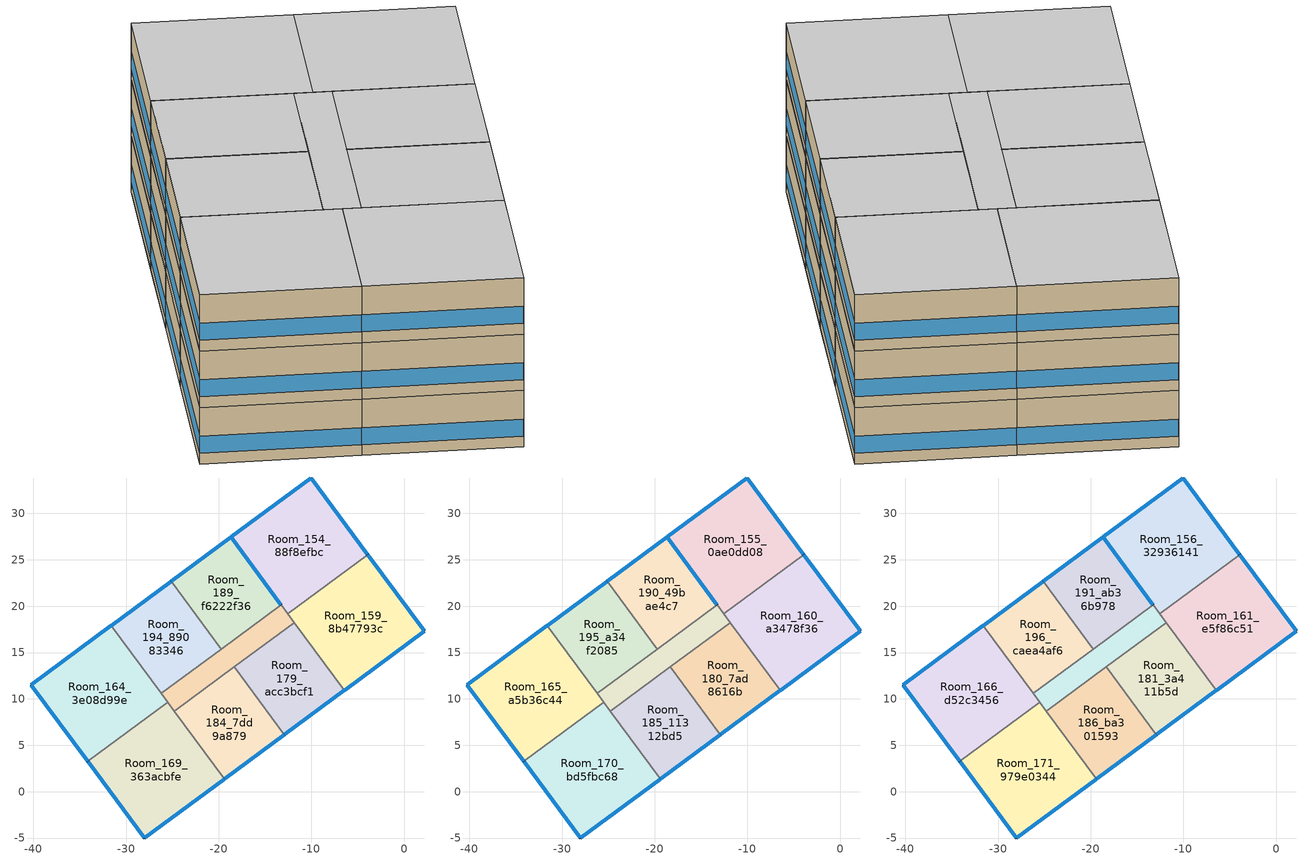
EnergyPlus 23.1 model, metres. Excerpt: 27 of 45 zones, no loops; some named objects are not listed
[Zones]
Room_154_88f8efbc
 floor ground (Generic Ground Slab 6A 19802010): -10.06,33.82 -3.95,25.56 -12.57,19.19 -18.67,27.45 z0
 wall outside (Typical Insulated Exterior Mass Wall-R7 GBC): -3.95,25.56 -10.06,33.82 -18.67,27.45 -13.28,20.15 z0:4
 wall to Room_174_8eef18f5 (Typical Interior Wall): -13.28,20.15 -12.57,19.19 z0:4
 wall to Room_159_8b47793c (Typical Interior Wall): -12.57,19.19 -3.95,25.56 z0:4
 window (Customized Fenestration: u=3.08): -3.97,25.58 -10.04,33.8 / -10.08,33.8 -18.65,27.46 / -18.66,27.43 -13.3,20.17 z0.76:1.97
Room_159_8b47793c
 floor ground (Generic Ground Slab 6A 19802010): -3.95,25.56 2.16,17.31 -6.46,10.93 -12.57,19.19 z0
 wall outside (Typical Insulated Exterior Mass Wall-R7 GBC): -6.46,10.93 2.16,17.31 -3.95,25.56 z0:4
 wall to Room_179_acc3bcf1 (Typical Interior Wall): -11.85,18.22 -6.46,10.93 z0:4
 wall to Room_174_8eef18f5 (Typical Interior Wall): -12.57,19.19 -11.85,18.22 z0:4
 window (Customized Fenestration: u=3.08): 2.14,17.33 -3.94,25.54 / -6.44,10.95 2.14,17.29 z0.76:1.97
Room_164_3e08d99e
 floor ground (Generic Ground Slab 6A 19802010): -31.6,17.89 -25.49,9.63 -34.11,3.26 -40.21,11.51 z0
 wall outside (Typical Insulated Exterior Mass Wall-R7 GBC): -31.6,17.89 -40.21,11.51 -34.11,3.26 z0:4
 wall to Room_174_8eef18f5 (Typical Interior Wall): -25.49,9.63 -26.2,10.59 z0:4
 wall to Room_169_363acbfe (Typical Interior Wall): -34.11,3.26 -25.49,9.63 z0:4
 wall to Room_194_89083346 (Typical Interior Wall): -26.2,10.59 -31.6,17.89 z0:4
 window (Customized Fenestration: u=3.08): -40.2,11.49 -34.12,3.28 / -31.62,17.87 -40.19,11.53 z0.76:1.97
Room_169_363acbfe
 floor ground (Generic Ground Slab 6A 19802010): -25.49,9.63 -19.38,1.37 -28,-5 -34.11,3.26 z0
 wall outside (Typical Insulated Exterior Mass Wall-R7 GBC): -34.11,3.26 -28,-5 -19.38,1.37 z0:4
 wall to Room_184_7dd9a879 (Typical Interior Wall): -19.38,1.37 -24.78,8.66 z0:4
 wall to Room_174_8eef18f5 (Typical Interior Wall): -24.78,8.66 -25.49,9.63 z0:4
 window (Customized Fenestration: u=3.08): -34.09,3.24 -28.02,-4.98 / -27.98,-4.98 -19.4,1.36 z0.76:1.97
Room_174_8eef18f5
 floor ground (Generic Ground Slab 6A 19802010): -13.28,20.15 -11.85,18.22 -24.78,8.66 -26.2,10.59 z0
 wall to Room_194_89083346 (Typical Interior Wall): -19.74,15.37 -26.2,10.59 z0:4
 wall to Room_189_f6222f36 (Typical Interior Wall): -13.28,20.15 -19.74,15.37 z0:4
 wall to Room_184_7dd9a879 (Typical Interior Wall): -24.78,8.66 -18.32,13.44 z0:4
 wall to Room_179_acc3bcf1 (Typical Interior Wall): -18.32,13.44 -11.85,18.22 z0:4
Room_179_acc3bcf1
 floor ground (Generic Ground Slab 6A 19802010): -11.85,18.22 -6.46,10.93 -12.92,6.15 -18.32,13.44 z0
 wall outside (Typical Insulated Exterior Mass Wall-R7 GBC): -12.92,6.15 -6.46,10.93 z0:4
 wall to Room_184_7dd9a879 (Typical Interior Wall): -18.32,13.44 -12.92,6.15 z0:4
 window (Customized Fenestration: u=3.08): -12.9,6.17 -6.48,10.92 z0.76:1.97
Room_184_7dd9a879
 floor ground (Generic Ground Slab 6A 19802010): -18.32,13.44 -12.92,6.15 -19.38,1.37 -24.78,8.66 z0
 wall outside (Typical Insulated Exterior Mass Wall-R7 GBC): -19.38,1.37 -12.92,6.15 z0:4
 window (Customized Fenestration: u=3.08): -19.36,1.39 -12.94,6.14 z0.76:1.97
Room_189_f6222f36
 floor ground (Generic Ground Slab 6A 19802010): -18.67,27.45 -13.28,20.15 -19.74,15.37 -25.14,22.67 z0
 wall outside (Typical Insulated Exterior Mass Wall-R7 GBC): -13.28,20.15 -18.67,27.45 -25.14,22.67 z0:4
 wall to Room_194_89083346 (Typical Interior Wall): -25.14,22.67 -19.74,15.37 z0:4
 window (Customized Fenestration: u=3.08): -18.69,27.43 -25.12,22.68 / -13.3,20.17 -18.66,27.43 z0.76:1.97
Room_194_89083346
 floor ground (Generic Ground Slab 6A 19802010): -25.14,22.67 -19.74,15.37 -26.2,10.59 -31.6,17.89 z0
 wall outside (Typical Insulated Exterior Mass Wall-R7 GBC): -25.14,22.67 -31.6,17.89 z0:4
 window (Customized Fenestration: u=3.08): -25.16,22.65 -31.58,17.9 z0.76:1.97
Room_155_0ae0dd08
 floor to Room_154_88f8efbc (Typical Interior Floor): -10.06,33.82 -3.95,25.56 -12.57,19.19 -18.67,27.45 z4
 wall outside (Typical Insulated Exterior Mass Wall-R7 GBC): -3.95,25.56 -10.06,33.82 -18.67,27.45 -13.28,20.15 z4:8
 wall to Room_175_80535c83 (Typical Interior Wall): -13.28,20.15 -12.57,19.19 z4:8
 wall to Room_160_a3478f36 (Typical Interior Wall): -12.57,19.19 -3.95,25.56 z4:8
 window (Customized Fenestration: u=3.08): -3.97,25.58 -10.04,33.8 / -10.08,33.8 -18.65,27.46 / -18.66,27.43 -13.3,20.17 z4.76:5.97
Room_160_a3478f36
 floor to Room_159_8b47793c (Typical Interior Floor): -3.95,25.56 2.16,17.31 -6.46,10.93 -12.57,19.19 z4
 wall outside (Typical Insulated Exterior Mass Wall-R7 GBC): -6.46,10.93 2.16,17.31 -3.95,25.56 z4:8
 wall to Room_180_7ad8616b (Typical Interior Wall): -11.85,18.22 -6.46,10.93 z4:8
 wall to Room_175_80535c83 (Typical Interior Wall): -12.57,19.19 -11.85,18.22 z4:8
 window (Customized Fenestration: u=3.08): 2.14,17.33 -3.94,25.54 / -6.44,10.95 2.14,17.29 z4.76:5.97
Room_165_a5b36c44
 floor to Room_164_3e08d99e (Typical Interior Floor): -31.6,17.89 -25.49,9.63 -34.11,3.26 -40.21,11.51 z4
 wall outside (Typical Insulated Exterior Mass Wall-R7 GBC): -31.6,17.89 -40.21,11.51 -34.11,3.26 z4:8
 wall to Room_175_80535c83 (Typical Interior Wall): -25.49,9.63 -26.2,10.59 z4:8
 wall to Room_170_bd5fbc68 (Typical Interior Wall): -34.11,3.26 -25.49,9.63 z4:8
 wall to Room_195_a34f2085 (Typical Interior Wall): -26.2,10.59 -31.6,17.89 z4:8
 window (Customized Fenestration: u=3.08): -40.2,11.49 -34.12,3.28 / -31.62,17.87 -40.19,11.53 z4.76:5.97
Room_170_bd5fbc68
 floor to Room_169_363acbfe (Typical Interior Floor): -25.49,9.63 -19.38,1.37 -28,-5 -34.11,3.26 z4
 wall outside (Typical Insulated Exterior Mass Wall-R7 GBC): -34.11,3.26 -28,-5 -19.38,1.37 z4:8
 wall to Room_185_11312bd5 (Typical Interior Wall): -19.38,1.37 -24.78,8.66 z4:8
 wall to Room_175_80535c83 (Typical Interior Wall): -24.78,8.66 -25.49,9.63 z4:8
 window (Customized Fenestration: u=3.08): -34.09,3.24 -28.02,-4.98 / -27.98,-4.98 -19.4,1.36 z4.76:5.97
Room_175_80535c83
 floor to Room_174_8eef18f5 (Typical Interior Floor): -13.28,20.15 -11.85,18.22 -24.78,8.66 -26.2,10.59 z4
 wall to Room_195_a34f2085 (Typical Interior Wall): -19.74,15.37 -26.2,10.59 z4:8
 wall to Room_190_49bae4c7 (Typical Interior Wall): -13.28,20.15 -19.74,15.37 z4:8
 wall to Room_185_11312bd5 (Typical Interior Wall): -24.78,8.66 -18.32,13.44 z4:8
 wall to Room_180_7ad8616b (Typical Interior Wall): -18.32,13.44 -11.85,18.22 z4:8
Room_180_7ad8616b
 floor to Room_179_acc3bcf1 (Typical Interior Floor): -11.85,18.22 -6.46,10.93 -12.92,6.15 -18.32,13.44 z4
 wall outside (Typical Insulated Exterior Mass Wall-R7 GBC): -12.92,6.15 -6.46,10.93 z4:8
 wall to Room_185_11312bd5 (Typical Interior Wall): -18.32,13.44 -12.92,6.15 z4:8
 window (Customized Fenestration: u=3.08): -12.9,6.17 -6.48,10.92 z4.76:5.97
Room_185_11312bd5
 floor to Room_184_7dd9a879 (Typical Interior Floor): -18.32,13.44 -12.92,6.15 -19.38,1.37 -24.78,8.66 z4
 wall outside (Typical Insulated Exterior Mass Wall-R7 GBC): -19.38,1.37 -12.92,6.15 z4:8
 window (Customized Fenestration: u=3.08): -19.36,1.39 -12.94,6.14 z4.76:5.97
Room_190_49bae4c7
 floor to Room_189_f6222f36 (Typical Interior Floor): -18.67,27.45 -13.28,20.15 -19.74,15.37 -25.14,22.67 z4
 wall outside (Typical Insulated Exterior Mass Wall-R7 GBC): -13.28,20.15 -18.67,27.45 -25.14,22.67 z4:8
 wall to Room_195_a34f2085 (Typical Interior Wall): -25.14,22.67 -19.74,15.37 z4:8
 window (Customized Fenestration: u=3.08): -13.3,20.17 -18.66,27.43 / -18.69,27.43 -25.12,22.68 z4.76:5.97
Room_195_a34f2085
 floor to Room_194_89083346 (Typical Interior Floor): -25.14,22.67 -19.74,15.37 -26.2,10.59 -31.6,17.89 z4
 wall outside (Typical Insulated Exterior Mass Wall-R7 GBC): -25.14,22.67 -31.6,17.89 z4:8
 window (Customized Fenestration: u=3.08): -25.16,22.65 -31.58,17.9 z4.76:5.97
Room_156_32936141
 floor to Room_155_0ae0dd08 (Typical Interior Floor): -10.06,33.82 -3.95,25.56 -12.57,19.19 -18.67,27.45 z8
 wall outside (Typical Insulated Exterior Mass Wall-R7 GBC): -3.95,25.56 -10.06,33.82 -18.67,27.45 -13.28,20.15 z8:12
 wall to Room_176_02cfd04b (Typical Interior Wall): -13.28,20.15 -12.57,19.19 z8:12
 wall to Room_161_e5f86c51 (Typical Interior Wall): -12.57,19.19 -3.95,25.56 z8:12
 window (Customized Fenestration: u=3.08): -3.97,25.58 -10.04,33.8 / -10.08,33.8 -18.65,27.46 / -18.66,27.43 -13.3,20.17 z8.76:9.97
 ceiling to Room_157_906e164b (Typical Interior Ceiling): -18.67,27.45 -12.57,19.19 -3.95,25.56 -10.06,33.82 z12
Room_161_e5f86c51
 floor to Room_160_a3478f36 (Typical Interior Floor): -3.95,25.56 2.16,17.31 -6.46,10.93 -12.57,19.19 z8
 wall outside (Typical Insulated Exterior Mass Wall-R7 GBC): -6.46,10.93 2.16,17.31 -3.95,25.56 z8:12
 wall to Room_181_3a411b5d (Typical Interior Wall): -11.85,18.22 -6.46,10.93 z8:12
 wall to Room_176_02cfd04b (Typical Interior Wall): -12.57,19.19 -11.85,18.22 z8:12
 window (Customized Fenestration: u=3.08): 2.14,17.33 -3.94,25.54 / -6.44,10.95 2.14,17.29 z8.76:9.97
 ceiling to Room_162_4eb5ef5d (Typical Interior Ceiling): -12.57,19.19 -6.46,10.93 2.16,17.31 -3.95,25.56 z12
Room_166_d52c3456
 floor to Room_165_a5b36c44 (Typical Interior Floor): -31.6,17.89 -25.49,9.63 -34.11,3.26 -40.21,11.51 z8
 wall outside (Typical Insulated Exterior Mass Wall-R7 GBC): -31.6,17.89 -40.21,11.51 -34.11,3.26 z8:12
 wall to Room_176_02cfd04b (Typical Interior Wall): -25.49,9.63 -26.2,10.59 z8:12
 wall to Room_171_979e0344 (Typical Interior Wall): -34.11,3.26 -25.49,9.63 z8:12
 wall to Room_196_caea4af6 (Typical Interior Wall): -26.2,10.59 -31.6,17.89 z8:12
 window (Customized Fenestration: u=3.08): -40.2,11.49 -34.12,3.28 / -31.62,17.87 -40.19,11.53 z8.76:9.97
 ceiling to Room_167_7904151e (Typical Interior Ceiling): -40.21,11.51 -34.11,3.26 -25.49,9.63 -31.6,17.89 z12
Room_171_979e0344
 floor to Room_170_bd5fbc68 (Typical Interior Floor): -25.49,9.63 -19.38,1.37 -28,-5 -34.11,3.26 z8
 wall outside (Typical Insulated Exterior Mass Wall-R7 GBC): -34.11,3.26 -28,-5 -19.38,1.37 z8:12
 wall to Room_186_ba301593 (Typical Interior Wall): -19.38,1.37 -24.78,8.66 z8:12
 wall to Room_176_02cfd04b (Typical Interior Wall): -24.78,8.66 -25.49,9.63 z8:12
 window (Customized Fenestration: u=3.08): -34.09,3.24 -28.02,-4.98 / -27.98,-4.98 -19.4,1.36 z8.76:9.97
 ceiling to Room_172_ca6f2d51 (Typical Interior Ceiling): -34.11,3.26 -28,-5 -19.38,1.37 -25.49,9.63 z12
Room_176_02cfd04b
 floor to Room_175_80535c83 (Typical Interior Floor): -13.28,20.15 -11.85,18.22 -24.78,8.66 -26.2,10.59 z8
 wall to Room_196_caea4af6 (Typical Interior Wall): -19.74,15.37 -26.2,10.59 z8:12
 wall to Room_191_ab36b978 (Typical Interior Wall): -13.28,20.15 -19.74,15.37 z8:12
 wall to Room_186_ba301593 (Typical Interior Wall): -24.78,8.66 -18.32,13.44 z8:12
 wall to Room_181_3a411b5d (Typical Interior Wall): -18.32,13.44 -11.85,18.22 z8:12
 ceiling to Room_177_49199912 (Typical Interior Ceiling): -26.2,10.59 -24.78,8.66 -11.85,18.22 -13.28,20.15 z12
Room_181_3a411b5d
 floor to Room_180_7ad8616b (Typical Interior Floor): -11.85,18.22 -6.46,10.93 -12.92,6.15 -18.32,13.44 z8
 wall outside (Typical Insulated Exterior Mass Wall-R7 GBC): -12.92,6.15 -6.46,10.93 z8:12
 wall to Room_186_ba301593 (Typical Interior Wall): -18.32,13.44 -12.92,6.15 z8:12
 window (Customized Fenestration: u=3.08): -12.9,6.17 -6.48,10.92 z8.76:9.97
 ceiling to Room_182_bfa5cb46 (Typical Interior Ceiling): -18.32,13.44 -12.92,6.15 -6.46,10.93 -11.85,18.22 z12
Room_186_ba301593
 floor to Room_185_11312bd5 (Typical Interior Floor): -18.32,13.44 -12.92,6.15 -19.38,1.37 -24.78,8.66 z8
 wall outside (Typical Insulated Exterior Mass Wall-R7 GBC): -19.38,1.37 -12.92,6.15 z8:12
 window (Customized Fenestration: u=3.08): -19.36,1.39 -12.94,6.14 z8.76:9.97
 ceiling to Room_187_25955867 (Typical Interior Ceiling): -24.78,8.66 -19.38,1.37 -12.92,6.15 -18.32,13.44 z12
Room_191_ab36b978
 floor to Room_190_49bae4c7 (Typical Interior Floor): -18.67,27.45 -13.28,20.15 -19.74,15.37 -25.14,22.67 z8
 wall outside (Typical Insulated Exterior Mass Wall-R7 GBC): -13.28,20.15 -18.67,27.45 -25.14,22.67 z8:12
 wall to Room_196_caea4af6 (Typical Interior Wall): -25.14,22.67 -19.74,15.37 z8:12
 window (Customized Fenestration: u=3.08): -13.3,20.17 -18.66,27.43 / -18.69,27.43 -25.12,22.68 z8.76:9.97
 ceiling to Room_192_6ff16e84 (Typical Interior Ceiling): -25.14,22.67 -19.74,15.37 -13.28,20.15 -18.67,27.45 z12
Room_196_caea4af6
 floor to Room_195_a34f2085 (Typical Interior Floor): -25.14,22.67 -19.74,15.37 -26.2,10.59 -31.6,17.89 z8
 wall outside (Typical Insulated Exterior Mass Wall-R7 GBC): -25.14,22.67 -31.6,17.89 z8:12
 window (Customized Fenestration: u=3.08): -25.16,22.65 -31.58,17.9 z8.76:9.97
 ceiling to Room_197_9ebd7195 (Typical Interior Ceiling): -31.6,17.89 -26.2,10.59 -19.74,15.37 -25.14,22.67 z12
[Building]
unnamed: North Axis {deg}=0; Terrain=City; Solar Distribution=FullExterior
[Site:Location]
Montreal Int'l: Latitude {deg}=45.47; Longitude {deg}=-73.75; Time Zone {hr}=-5; Elevation {m}=36
[Site:WaterMainsTemperature]
Calculation Method=CorrelationFromWeatherFile
[SizingPeriod:DesignDay] Day of Month=21; Dry-Bulb Temperature Range Modifier Type=DefaultMultipliers; Barometric Pressure {Pa}=100456; Rain Indicator=No; Snow Indicator=No; Daylight Saving Time Indicator=No; Solar Model Indicator=ASHRAEClearSky; Sky Clearness=0; Begin Environment Reset Mode=FullResetAtBeginEnvironment
Name | Month | Day Type | Maximum Dry-Bulb Temperature {C} | Daily Dry-Bulb Temperature Range {deltaC} | Humidity Condition Type | Wetbulb or DewPoint at Maximum Dry-Bulb {C} | Wind Speed {m/s} | Wind Direction {deg} | Enthalpy at Maximum Dry-Bulb {J/kg}
Montreal.Center-Jean.Brebeuf- Ann Clg .4% Condns DB=>MWB | 7 | SummerDesignDay | 30.2 | 9.2 | Wetbulb | 21.8 | 2.1 | 200
Montreal.Center-Jean.Brebeuf- Ann Clg .4% Condns DP=>MDB | 7 | SummerDesignDay | 26.2 | 8 | Dewpoint | 21.6 | 2.1 | 200
Montreal.Center-Jean.Brebeuf- Ann Clg .4% Condns Enth=>MDB | 7 | SummerDesignDay | 28.2 | 8 | Enthalpy |  | 2.1 | 200 | 69700
Montreal.Center-Jean.Brebeuf- Ann Clg .4% Condns WB=>MDB | 7 | SummerDesignDay | 28.2 | 8.2 | Wetbulb | 23.3 | 2.1 | 200
Montreal.Center-Jean.Brebeuf- Ann Clg 1% Condns DB=>MWB | 7 | SummerDesignDay | 28.7 | 9.2 | Wetbulb | 20.9 | 2.1 | 200
Montreal.Center-Jean.Brebeuf- Ann Clg 1% Condns DP=>MDB | 7 | SummerDesignDay | 25.2 | 8 | Dewpoint | 20.7 | 2.1 | 200
Montreal.Center-Jean.Brebeuf- Ann Clg 1% Condns Enth=>MDB | 7 | SummerDesignDay | 26.7 | 8 | Enthalpy |  | 2.1 | 200 | 65900
Montreal.Center-Jean.Brebeuf- Ann Clg 1% Condns WB=>MDB | 7 | SummerDesignDay | 26.7 | 8.2 | Wetbulb | 22.3 | 2.1 | 200
Montreal.Center-Jean.Brebeuf- Ann Clg 2% Condns DB=>MWB | 7 | SummerDesignDay | 27.3 | 9.2 | Wetbulb | 20.1 | 2.1 | 200
Montreal.Center-Jean.Brebeuf- Ann Clg 2% Condns DP=>MDB | 7 | SummerDesignDay | 24.2 | 8 | Dewpoint | 19.8 | 2.1 | 200
Montreal.Center-Jean.Brebeuf- Ann Clg 2% Condns Enth=>MDB | 7 | SummerDesignDay | 25.5 | 8 | Enthalpy |  | 2.1 | 200 | 62500
Montreal.Center-Jean.Brebeuf- Ann Clg 2% Condns WB=>MDB | 7 | SummerDesignDay | 25.6 | 8.2 | Wetbulb | 21.4 | 2.1 | 200
Montreal.Center-Jean.Brebeuf- Ann Htg 99% Condns DB | 1 | WinterDesignDay | -19.1 | 0 | Wetbulb | -19.1 | 2.2 | 270
Montreal.Center-Jean.Brebeuf- Ann Htg 99.6% Condns DB | 1 | WinterDesignDay | -21.6 | 0 | Wetbulb | -21.6 | 2.2 | 270
Montreal.Center-Jean.Brebeuf- Ann Htg Wind 99% Condns WS=>MCDB | 1 | WinterDesignDay | -9.2 | 0 | Wetbulb | -9.2 | 5.1 | 270
[Material] Thermal Absorptance=0.9
Name | Roughness | Thickness {m} | Conductivity {W/m-K} | Density {kg/m3} | Specific Heat {J/kg-K} | Solar Absorptance | Visible Absorptance
1/2IN Gypsum 2 | Smooth | 0.0127 | 0.159893 | 784.902 | 829.465 | 0.4 | 0.4
100mm Normalweight concrete floor | MediumRough | 0.1016 | 2.31045 | 2322 | 832.557 | 0.7 | 0.7
1IN Stucco 4 | Smooth | 0.0253 | 0.691337 | 1858 | 836.46 | 0.7 | 0.92
8IN CONCRETE HW RefBldg 2 | Rough | 0.2032 | 1.31012 | 2240.01 | 836.26 | 0.7 | 0.7
G01 13mm gypsum board | Smooth | 0.0127 | 0.160031 | 800.001 | 1090.73 | 0.7 | 0.5
Generic HW Concrete | MediumRough | 0.2 | 1.95 | 2240 | 900 | 0.8 | 0.8
[Material:NoMass] Thermal Absorptance=0.9; Solar Absorptance=0.7
Name | Roughness | Thermal Resistance {m2-K/W} | Visible Absorptance
CP02 CARPET PAD 1 | Smooth | 0.21648 | 0.8
Typical Insulation U=0.459 | Smooth | 2.17 | 0.7
Typical Insulation-R5 GBC | MediumSmooth | 0.65 | 0.7
[WindowMaterial:SimpleGlazingSystem]
Fenestration U=3.08 0.66: U-Factor {W/m2-K}=3.08; Solar Heat Gain Coefficient=0.66; Visible Transmittance=0.21
[Construction]
Customized Fenestration: u=3.08: Fenestration U=3.08 0.66
Generic Ground Slab 6A 19802010: Typical Insulation U=0.459, Generic HW Concrete
Typical Insulated Exterior Mass Wall-R7 GBC: 1IN Stucco 4, 8IN CONCRETE HW RefBldg 2, Typical Insulation-R5 GBC, 1/2IN Gypsum 2
Typical Interior Ceiling: CP02 CARPET PAD 1, 100mm Normalweight concrete floor
Typical Interior Floor: 100mm Normalweight concrete floor, CP02 CARPET PAD 1
Typical Interior Wall: G01 13mm gypsum board, G01 13mm gypsum board
[Zone] Multiplier=1; Ceiling Height {m}=4; Part of Total Floor Area=Yes
Name | Volume {m3}
Room_154_88f8efbc; Room_155_0ae0dd08; Room_156_32936141; Room_164_3e08d99e; Room_165_a5b36c44; Room_166_d52c3456 | 440.214
Room_159_8b47793c; Room_160_a3478f36; Room_161_e5f86c51; Room_169_363acbfe; Room_170_bd5fbc68; Room_171_979e0344 | 440.223
Room_174_8eef18f5; Room_175_80535c83; Room_176_02cfd04b | 154.328
Room_179_acc3bcf1; Room_180_7ad8616b; Room_181_3a411b5d; Room_184_7dd9a879; Room_185_11312bd5; Room_186_ba301593 | 291.629
Room_189_f6222f36; Room_190_49bae4c7; Room_191_ab36b978; Room_194_89083346; Room_195_a34f2085; Room_196_caea4af6 | 291.578
[Space]
Name | Zone | Space Type
Room_154_88f8efbc_Space | Room_154_88f8efbc | MURB large
Room_155_0ae0dd08_Space | Room_155_0ae0dd08 | MURB large
Room_156_32936141_Space | Room_156_32936141 | MURB large
Room_159_8b47793c_Space | Room_159_8b47793c | MURB large
Room_160_a3478f36_Space | Room_160_a3478f36 | MURB large
Room_161_e5f86c51_Space | Room_161_e5f86c51 | MURB large
Room_164_3e08d99e_Space | Room_164_3e08d99e | MURB large
Room_165_a5b36c44_Space | Room_165_a5b36c44 | MURB large
Room_166_d52c3456_Space | Room_166_d52c3456 | MURB large
Room_169_363acbfe_Space | Room_169_363acbfe | MURB large
Room_170_bd5fbc68_Space | Room_170_bd5fbc68 | MURB large
Room_171_979e0344_Space | Room_171_979e0344 | MURB large
Room_174_8eef18f5_Space | Room_174_8eef18f5 | MURB lobby
Room_175_80535c83_Space | Room_175_80535c83 | MURB lobby
Room_176_02cfd04b_Space | Room_176_02cfd04b | MURB lobby
Room_179_acc3bcf1_Space | Room_179_acc3bcf1 | MURB small
Room_180_7ad8616b_Space | Room_180_7ad8616b | MURB small
Room_181_3a411b5d_Space | Room_181_3a411b5d | MURB small
Room_184_7dd9a879_Space | Room_184_7dd9a879 | MURB small
Room_185_11312bd5_Space | Room_185_11312bd5 | MURB small
Room_186_ba301593_Space | Room_186_ba301593 | MURB small
Room_189_f6222f36_Space | Room_189_f6222f36 | MURB small
Room_190_49bae4c7_Space | Room_190_49bae4c7 | MURB small
Room_191_ab36b978_Space | Room_191_ab36b978 | MURB small
Room_194_89083346_Space | Room_194_89083346 | MURB small
Room_195_a34f2085_Space | Room_195_a34f2085 | MURB small
Room_196_caea4af6_Space | Room_196_caea4af6 | MURB small
[SpaceList]
MURB large: Room_167_7904151e_Space, Room_161_e5f86c51_Space, Room_159_8b47793c_Space, Room_154_88f8efbc_Space, Room_160_a3478f36_Space, Room_155_0ae0dd08_Space, Room_170_bd5fbc68_Space, Room_156_32936141_Space, Room_158_72c3b06a_Space, Room_157_906e164b_Space, Room_162_4eb5ef5d_Space, Room_163_a5130ee6_Space, Room_164_3e08d99e_Space, Room_165_a5b36c44_Space, Room_166_d52c3456_Space, Room_168_eee44cb1_Space, Room_169_363acbfe_Space, Room_171_979e0344_Space, Room_172_ca6f2d51_Space, Room_173_17b56888_Space
MURB lobby: Room_174_8eef18f5_Space, Room_178_cdf0b572_Space, Room_175_80535c83_Space, Room_176_02cfd04b_Space, Room_177_49199912_Space
MURB small: Room_185_11312bd5_Space, Room_198_daeeb6d8_Space, Room_191_ab36b978_Space, Room_190_49bae4c7_Space, Room_187_25955867_Space, Room_189_f6222f36_Space, Room_184_7dd9a879_Space, Room_182_bfa5cb46_Space, Room_183_078b34ae_Space, Room_179_acc3bcf1_Space, Room_186_ba301593_Space, Room_180_7ad8616b_Space, Room_181_3a411b5d_Space, Room_188_a551b7f9_Space, Room_192_6ff16e84_Space, Room_193_7618b801_Space, Room_194_89083346_Space, Room_195_a34f2085_Space, Room_196_caea4af6_Space, Room_197_9ebd7195_Space
[People] Number of People Schedule=MidriseApartment Apartment Occ; Number of People Calculation Method=People/Area; People per Floor Area {person/m2}=0.0283091; Fraction Radiant=0.3; Activity Level Schedule=MidriseApartment Activity
Name | Zone or ZoneList or Space or SpaceList
People 1 | MURB large
People 2 | MURB small
[ElectricEquipment] Schedule=MURB Appliances and lighting; Design Level Calculation Method=Watts/Area; Watts per Zone Floor Area {W/m2}=8.15; Fraction Latent=0; Fraction Radiant=0.5; Fraction Lost=0
Name | Zone or ZoneList or Space or SpaceList
Electric Equipment 1 | MURB large
Electric Equipment 2 | MURB small
[ZoneInfiltration:DesignFlowRate] Design Flow Rate Calculation Method=Flow/ExteriorArea; Flow Rate per Exterior Surface Area {m3/s-m2}=0.000429477; Velocity Term Coefficient=0
Name | Zone or ZoneList or Space or SpaceList | Schedule | Constant Term Coefficient | Temperature Term Coefficient | Velocity Squared Term Coefficient
Room_154_88f8efbc_Space HVAC Off Infiltration | Room_154_88f8efbc_Space | Infiltration HVAC Off Schedule | 0 | 0.0141 | 0.0265
Room_154_88f8efbc_Space HVAC On Infiltration | Room_154_88f8efbc_Space | Infiltration HVAC On Schedule | -0.0328 | 0.0011 | 0.0145
Room_155_0ae0dd08_Space HVAC Off Infiltration | Room_155_0ae0dd08_Space | Infiltration HVAC Off Schedule | 0 | 0.0141 | 0.0265
Room_155_0ae0dd08_Space HVAC On Infiltration | Room_155_0ae0dd08_Space | Infiltration HVAC On Schedule | -0.0328 | 0.0011 | 0.0145
Room_156_32936141_Space HVAC Off Infiltration | Room_156_32936141_Space | Infiltration HVAC Off Schedule | 0 | 0.0141 | 0.0265
Room_156_32936141_Space HVAC On Infiltration | Room_156_32936141_Space | Infiltration HVAC On Schedule | -0.0328 | 0.0011 | 0.0145
Room_159_8b47793c_Space HVAC Off Infiltration | Room_159_8b47793c_Space | Infiltration HVAC Off Schedule | 0 | 0.0141 | 0.0265
Room_159_8b47793c_Space HVAC On Infiltration | Room_159_8b47793c_Space | Infiltration HVAC On Schedule | -0.0328 | 0.0011 | 0.0145
Room_160_a3478f36_Space HVAC Off Infiltration | Room_160_a3478f36_Space | Infiltration HVAC Off Schedule | 0 | 0.0141 | 0.0265
Room_160_a3478f36_Space HVAC On Infiltration | Room_160_a3478f36_Space | Infiltration HVAC On Schedule | -0.0328 | 0.0011 | 0.0145
Room_161_e5f86c51_Space HVAC Off Infiltration | Room_161_e5f86c51_Space | Infiltration HVAC Off Schedule | 0 | 0.0141 | 0.0265
Room_161_e5f86c51_Space HVAC On Infiltration | Room_161_e5f86c51_Space | Infiltration HVAC On Schedule | -0.0328 | 0.0011 | 0.0145
Room_164_3e08d99e_Space HVAC Off Infiltration | Room_164_3e08d99e_Space | Infiltration HVAC Off Schedule | 0 | 0.0141 | 0.0265
Room_164_3e08d99e_Space HVAC On Infiltration | Room_164_3e08d99e_Space | Infiltration HVAC On Schedule | -0.0328 | 0.0011 | 0.0145
Room_165_a5b36c44_Space HVAC Off Infiltration | Room_165_a5b36c44_Space | Infiltration HVAC Off Schedule | 0 | 0.0141 | 0.0265
Room_165_a5b36c44_Space HVAC On Infiltration | Room_165_a5b36c44_Space | Infiltration HVAC On Schedule | -0.0328 | 0.0011 | 0.0145
Room_166_d52c3456_Space HVAC Off Infiltration | Room_166_d52c3456_Space | Infiltration HVAC Off Schedule | 0 | 0.0141 | 0.0265
Room_166_d52c3456_Space HVAC On Infiltration | Room_166_d52c3456_Space | Infiltration HVAC On Schedule | -0.0328 | 0.0011 | 0.0145
Room_169_363acbfe_Space HVAC Off Infiltration | Room_169_363acbfe_Space | Infiltration HVAC Off Schedule | 0 | 0.0141 | 0.0265
Room_169_363acbfe_Space HVAC On Infiltration | Room_169_363acbfe_Space | Infiltration HVAC On Schedule | -0.0328 | 0.0011 | 0.0145
Room_170_bd5fbc68_Space HVAC Off Infiltration | Room_170_bd5fbc68_Space | Infiltration HVAC Off Schedule | 0 | 0.0141 | 0.0265
Room_170_bd5fbc68_Space HVAC On Infiltration | Room_170_bd5fbc68_Space | Infiltration HVAC On Schedule | -0.0328 | 0.0011 | 0.0145
Room_171_979e0344_Space HVAC Off Infiltration | Room_171_979e0344_Space | Infiltration HVAC Off Schedule | 0 | 0.0141 | 0.0265
Room_171_979e0344_Space HVAC On Infiltration | Room_171_979e0344_Space | Infiltration HVAC On Schedule | -0.0328 | 0.0011 | 0.0145
Room_179_acc3bcf1_Space HVAC Off Infiltration | Room_179_acc3bcf1_Space | Infiltration HVAC Off Schedule | 0 | 0.0141 | 0.0265
Room_179_acc3bcf1_Space HVAC On Infiltration | Room_179_acc3bcf1_Space | Infiltration HVAC On Schedule | -0.0328 | 0.0011 | 0.0145
Room_180_7ad8616b_Space HVAC Off Infiltration | Room_180_7ad8616b_Space | Infiltration HVAC Off Schedule | 0 | 0.0141 | 0.0265
Room_180_7ad8616b_Space HVAC On Infiltration | Room_180_7ad8616b_Space | Infiltration HVAC On Schedule | -0.0328 | 0.0011 | 0.0145
Room_181_3a411b5d_Space HVAC Off Infiltration | Room_181_3a411b5d_Space | Infiltration HVAC Off Schedule | 0 | 0.0141 | 0.0265
Room_181_3a411b5d_Space HVAC On Infiltration | Room_181_3a411b5d_Space | Infiltration HVAC On Schedule | -0.0328 | 0.0011 | 0.0145
Room_184_7dd9a879_Space HVAC Off Infiltration | Room_184_7dd9a879_Space | Infiltration HVAC Off Schedule | 0 | 0.0141 | 0.0265
Room_184_7dd9a879_Space HVAC On Infiltration | Room_184_7dd9a879_Space | Infiltration HVAC On Schedule | -0.0328 | 0.0011 | 0.0145
Room_185_11312bd5_Space HVAC Off Infiltration | Room_185_11312bd5_Space | Infiltration HVAC Off Schedule | 0 | 0.0141 | 0.0265
Room_185_11312bd5_Space HVAC On Infiltration | Room_185_11312bd5_Space | Infiltration HVAC On Schedule | -0.0328 | 0.0011 | 0.0145
Room_186_ba301593_Space HVAC Off Infiltration | Room_186_ba301593_Space | Infiltration HVAC Off Schedule | 0 | 0.0141 | 0.0265
Room_186_ba301593_Space HVAC On Infiltration | Room_186_ba301593_Space | Infiltration HVAC On Schedule | -0.0328 | 0.0011 | 0.0145
Room_189_f6222f36_Space HVAC Off Infiltration | Room_189_f6222f36_Space | Infiltration HVAC Off Schedule | 0 | 0.0141 | 0.0265
Room_189_f6222f36_Space HVAC On Infiltration | Room_189_f6222f36_Space | Infiltration HVAC On Schedule | -0.0328 | 0.0011 | 0.0145
Room_190_49bae4c7_Space HVAC Off Infiltration | Room_190_49bae4c7_Space | Infiltration HVAC Off Schedule | 0 | 0.0141 | 0.0265
Room_190_49bae4c7_Space HVAC On Infiltration | Room_190_49bae4c7_Space | Infiltration HVAC On Schedule | -0.0328 | 0.0011 | 0.0145
Room_191_ab36b978_Space HVAC Off Infiltration | Room_191_ab36b978_Space | Infiltration HVAC Off Schedule | 0 | 0.0141 | 0.0265
Room_191_ab36b978_Space HVAC On Infiltration | Room_191_ab36b978_Space | Infiltration HVAC On Schedule | -0.0328 | 0.0011 | 0.0145
Room_194_89083346_Space HVAC Off Infiltration | Room_194_89083346_Space | Infiltration HVAC Off Schedule | 0 | 0.0141 | 0.0265
Room_194_89083346_Space HVAC On Infiltration | Room_194_89083346_Space | Infiltration HVAC On Schedule | -0.0328 | 0.0011 | 0.0145
Room_195_a34f2085_Space HVAC Off Infiltration | Room_195_a34f2085_Space | Infiltration HVAC Off Schedule | 0 | 0.0141 | 0.0265
Room_195_a34f2085_Space HVAC On Infiltration | Room_195_a34f2085_Space | Infiltration HVAC On Schedule | -0.0328 | 0.0011 | 0.0145
Room_196_caea4af6_Space HVAC Off Infiltration | Room_196_caea4af6_Space | Infiltration HVAC Off Schedule | 0 | 0.0141 | 0.0265
Room_196_caea4af6_Space HVAC On Infiltration | Room_196_caea4af6_Space | Infiltration HVAC On Schedule | -0.0328 | 0.0011 | 0.0145
[ZoneVentilation:WindandStackOpenArea] Opening Area Fraction Schedule=Natural Ventilation; Opening Effectiveness=Autocalculate; Height Difference {m}=0.5; Discharge Coefficient for Opening=Autocalculate; Minimum Indoor Temperature {C}=21.67; Maximum Indoor Temperature {C}=40; Delta Temperature {deltaC}=3; Minimum Outdoor Temperature {C}=18.3333; Maximum Outdoor Temperature {C}=25.5556; Maximum Wind Speed {m/s}=5.4
Name | Zone or Space | Opening Area {m2} | Effective Angle {deg}
Room_154_88f8efbc..Face3_Glz0_WindandStackOpenArea; Room_154_88f8efbc..Face3_Glz2_WindandStackOpenArea; Room_154_88f8efbc..Face3_Glz1_WindandStackOpenArea | Room_154_88f8efbc | 4.10827 | 53.5111
Room_154_88f8efbc..Face5_Glz0_WindandStackOpenArea; Room_154_88f8efbc..Face5_Glz1_WindandStackOpenArea; Room_154_88f8efbc..Face5_Glz3_WindandStackOpenArea; Room_154_88f8efbc..Face5_Glz2_WindandStackOpenArea | Room_154_88f8efbc | 3.21483 | 323.508
Room_154_88f8efbc..Face6_Glz1_WindandStackOpenArea; Room_154_88f8efbc..Face6_Glz0_WindandStackOpenArea; Room_154_88f8efbc..Face6_Glz2_WindandStackOpenArea | Room_154_88f8efbc | 3.62805 | 233.508
Room_155_0ae0dd08..Face6_Glz2_WindandStackOpenArea; Room_155_0ae0dd08..Face6_Glz0_WindandStackOpenArea; Room_155_0ae0dd08..Face6_Glz1_WindandStackOpenArea | Room_155_0ae0dd08 | 3.62805 | 233.508
Room_155_0ae0dd08..Face3_Glz0_WindandStackOpenArea; Room_155_0ae0dd08..Face3_Glz1_WindandStackOpenArea; Room_155_0ae0dd08..Face3_Glz2_WindandStackOpenArea | Room_155_0ae0dd08 | 4.10827 | 53.5111
Room_155_0ae0dd08..Face5_Glz0_WindandStackOpenArea; Room_155_0ae0dd08..Face5_Glz1_WindandStackOpenArea; Room_155_0ae0dd08..Face5_Glz3_WindandStackOpenArea; Room_155_0ae0dd08..Face5_Glz2_WindandStackOpenArea | Room_155_0ae0dd08 | 3.21483 | 323.508
Room_156_32936141..Face6_Glz0_WindandStackOpenArea; Room_156_32936141..Face6_Glz2_WindandStackOpenArea; Room_156_32936141..Face6_Glz1_WindandStackOpenArea | Room_156_32936141 | 3.62805 | 233.508
Room_156_32936141..Face3_Glz0_WindandStackOpenArea; Room_156_32936141..Face3_Glz1_WindandStackOpenArea; Room_156_32936141..Face3_Glz2_WindandStackOpenArea | Room_156_32936141 | 4.10827 | 53.5111
Room_156_32936141..Face5_Glz3_WindandStackOpenArea; Room_156_32936141..Face5_Glz0_WindandStackOpenArea; Room_156_32936141..Face5_Glz1_WindandStackOpenArea; Room_156_32936141..Face5_Glz2_WindandStackOpenArea | Room_156_32936141 | 3.21483 | 323.508
Room_159_8b47793c..Face5_Glz2_WindandStackOpenArea; Room_159_8b47793c..Face5_Glz0_WindandStackOpenArea; Room_159_8b47793c..Face5_Glz1_WindandStackOpenArea | Room_159_8b47793c | 4.10784 | 53.5111
Room_159_8b47793c..Face6_Glz0_WindandStackOpenArea; Room_159_8b47793c..Face6_Glz1_WindandStackOpenArea; Room_159_8b47793c..Face6_Glz2_WindandStackOpenArea; Room_159_8b47793c..Face6_Glz3_WindandStackOpenArea | Room_159_8b47793c | 3.21483 | 143.508
Room_160_a3478f36..Face6_Glz1_WindandStackOpenArea; Room_160_a3478f36..Face6_Glz2_WindandStackOpenArea; Room_160_a3478f36..Face6_Glz0_WindandStackOpenArea; Room_160_a3478f36..Face6_Glz3_WindandStackOpenArea | Room_160_a3478f36 | 3.21483 | 143.508
Room_160_a3478f36..Face5_Glz1_WindandStackOpenArea; Room_160_a3478f36..Face5_Glz0_WindandStackOpenArea; Room_160_a3478f36..Face5_Glz2_WindandStackOpenArea | Room_160_a3478f36 | 4.10784 | 53.5111
Room_161_e5f86c51..Face5_Glz0_WindandStackOpenArea; Room_161_e5f86c51..Face5_Glz1_WindandStackOpenArea; Room_161_e5f86c51..Face5_Glz2_WindandStackOpenArea | Room_161_e5f86c51 | 4.10784 | 53.5111
Room_161_e5f86c51..Face6_Glz0_WindandStackOpenArea; Room_161_e5f86c51..Face6_Glz1_WindandStackOpenArea; Room_161_e5f86c51..Face6_Glz2_WindandStackOpenArea; Room_161_e5f86c51..Face6_Glz3_WindandStackOpenArea | Room_161_e5f86c51 | 3.21483 | 143.508
Room_164_3e08d99e..Face5_Glz1_WindandStackOpenArea; Room_164_3e08d99e..Face5_Glz0_WindandStackOpenArea; Room_164_3e08d99e..Face5_Glz2_WindandStackOpenArea; Room_164_3e08d99e..Face5_Glz3_WindandStackOpenArea | Room_164_3e08d99e | 3.21483 | 323.514
Room_164_3e08d99e..Face2_Glz0_WindandStackOpenArea; Room_164_3e08d99e..Face2_Glz1_WindandStackOpenArea; Room_164_3e08d99e..Face2_Glz2_WindandStackOpenArea | Room_164_3e08d99e | 4.10827 | 233.511
Room_165_a5b36c44..Face3_Glz0_WindandStackOpenArea; Room_165_a5b36c44..Face3_Glz1_WindandStackOpenArea; Room_165_a5b36c44..Face3_Glz2_WindandStackOpenArea | Room_165_a5b36c44 | 4.10827 | 233.511
Room_165_a5b36c44..Face5_Glz2_WindandStackOpenArea; Room_165_a5b36c44..Face5_Glz0_WindandStackOpenArea; Room_165_a5b36c44..Face5_Glz1_WindandStackOpenArea; Room_165_a5b36c44..Face5_Glz3_WindandStackOpenArea | Room_165_a5b36c44 | 3.21483 | 323.514
Room_166_d52c3456..Face3_Glz1_WindandStackOpenArea; Room_166_d52c3456..Face3_Glz0_WindandStackOpenArea; Room_166_d52c3456..Face3_Glz2_WindandStackOpenArea | Room_166_d52c3456 | 4.10827 | 233.511
Room_166_d52c3456..Face5_Glz3_WindandStackOpenArea; Room_166_d52c3456..Face5_Glz0_WindandStackOpenArea; Room_166_d52c3456..Face5_Glz1_WindandStackOpenArea; Room_166_d52c3456..Face5_Glz2_WindandStackOpenArea | Room_166_d52c3456 | 3.21483 | 323.514
Room_169_363acbfe..Face5_Glz0_WindandStackOpenArea; Room_169_363acbfe..Face5_Glz1_WindandStackOpenArea; Room_169_363acbfe..Face5_Glz2_WindandStackOpenArea | Room_169_363acbfe | 4.10784 | 233.511
Room_169_363acbfe..Face6_Glz0_WindandStackOpenArea; Room_169_363acbfe..Face6_Glz1_WindandStackOpenArea; Room_169_363acbfe..Face6_Glz2_WindandStackOpenArea; Room_169_363acbfe..Face6_Glz3_WindandStackOpenArea | Room_169_363acbfe | 3.21483 | 143.514
Room_170_bd5fbc68..Face5_Glz0_WindandStackOpenArea; Room_170_bd5fbc68..Face5_Glz1_WindandStackOpenArea; Room_170_bd5fbc68..Face5_Glz2_WindandStackOpenArea | Room_170_bd5fbc68 | 4.10784 | 233.511
Room_170_bd5fbc68..Face6_Glz0_WindandStackOpenArea; Room_170_bd5fbc68..Face6_Glz1_WindandStackOpenArea; Room_170_bd5fbc68..Face6_Glz2_WindandStackOpenArea; Room_170_bd5fbc68..Face6_Glz3_WindandStackOpenArea | Room_170_bd5fbc68 | 3.21483 | 143.514
Room_171_979e0344..Face6_Glz1_WindandStackOpenArea; Room_171_979e0344..Face6_Glz0_WindandStackOpenArea; Room_171_979e0344..Face6_Glz2_WindandStackOpenArea; Room_171_979e0344..Face6_Glz3_WindandStackOpenArea | Room_171_979e0344 | 3.21483 | 143.514
Room_171_979e0344..Face5_Glz2_WindandStackOpenArea; Room_171_979e0344..Face5_Glz0_WindandStackOpenArea; Room_171_979e0344..Face5_Glz1_WindandStackOpenArea | Room_171_979e0344 | 4.10784 | 233.511
Room_179_acc3bcf1..Face5_Glz0_WindandStackOpenArea; Room_179_acc3bcf1..Face5_Glz1_WindandStackOpenArea; Room_179_acc3bcf1..Face5_Glz2_WindandStackOpenArea | Room_179_acc3bcf1 | 3.21537 | 143.511
Room_180_7ad8616b..Face5_Glz2_WindandStackOpenArea; Room_180_7ad8616b..Face5_Glz0_WindandStackOpenArea; Room_180_7ad8616b..Face5_Glz1_WindandStackOpenArea | Room_180_7ad8616b | 3.21537 | 143.511
Room_181_3a411b5d..Face5_Glz0_WindandStackOpenArea; Room_181_3a411b5d..Face5_Glz1_WindandStackOpenArea; Room_181_3a411b5d..Face5_Glz2_WindandStackOpenArea | Room_181_3a411b5d | 3.21537 | 143.511
Room_184_7dd9a879..Face5_Glz0_WindandStackOpenArea; Room_184_7dd9a879..Face5_Glz1_WindandStackOpenArea; Room_184_7dd9a879..Face5_Glz2_WindandStackOpenArea | Room_184_7dd9a879 | 3.21537 | 143.511
Room_185_11312bd5..Face5_Glz0_WindandStackOpenArea; Room_185_11312bd5..Face5_Glz1_WindandStackOpenArea; Room_185_11312bd5..Face5_Glz2_WindandStackOpenArea | Room_185_11312bd5 | 3.21537 | 143.511
Room_186_ba301593..Face5_Glz2_WindandStackOpenArea; Room_186_ba301593..Face5_Glz0_WindandStackOpenArea; Room_186_ba301593..Face5_Glz1_WindandStackOpenArea | Room_186_ba301593 | 3.21537 | 143.511
Room_189_f6222f36..Face5_Glz0_WindandStackOpenArea; Room_189_f6222f36..Face5_Glz1_WindandStackOpenArea; Room_189_f6222f36..Face5_Glz2_WindandStackOpenArea | Room_189_f6222f36 | 3.62805 | 53.5144
Room_189_f6222f36..Face3_Glz0_WindandStackOpenArea; Room_189_f6222f36..Face3_Glz1_WindandStackOpenArea; Room_189_f6222f36..Face3_Glz2_WindandStackOpenArea | Room_189_f6222f36 | 3.21496 | 323.511
Room_190_49bae4c7..Face6_Glz0_WindandStackOpenArea; Room_190_49bae4c7..Face6_Glz1_WindandStackOpenArea; Room_190_49bae4c7..Face6_Glz2_WindandStackOpenArea | Room_190_49bae4c7 | 3.21496 | 323.511
Room_190_49bae4c7..Face5_Glz0_WindandStackOpenArea; Room_190_49bae4c7..Face5_Glz1_WindandStackOpenArea; Room_190_49bae4c7..Face5_Glz2_WindandStackOpenArea | Room_190_49bae4c7 | 3.62805 | 53.5144
Room_191_ab36b978..Face5_Glz2_WindandStackOpenArea; Room_191_ab36b978..Face5_Glz0_WindandStackOpenArea; Room_191_ab36b978..Face5_Glz1_WindandStackOpenArea | Room_191_ab36b978 | 3.62805 | 53.5144
Room_191_ab36b978..Face6_Glz0_WindandStackOpenArea; Room_191_ab36b978..Face6_Glz1_WindandStackOpenArea; Room_191_ab36b978..Face6_Glz2_WindandStackOpenArea | Room_191_ab36b978 | 3.21496 | 323.511
Room_194_89083346..Face3_Glz0_WindandStackOpenArea; Room_194_89083346..Face3_Glz1_WindandStackOpenArea; Room_194_89083346..Face3_Glz2_WindandStackOpenArea | Room_194_89083346 | 3.21496 | 323.511
Room_195_a34f2085..Face6_Glz2_WindandStackOpenArea; Room_195_a34f2085..Face6_Glz0_WindandStackOpenArea; Room_195_a34f2085..Face6_Glz1_WindandStackOpenArea | Room_195_a34f2085 | 3.21496 | 323.511
Room_196_caea4af6..Face6_Glz1_WindandStackOpenArea; Room_196_caea4af6..Face6_Glz0_WindandStackOpenArea; Room_196_caea4af6..Face6_Glz2_WindandStackOpenArea | Room_196_caea4af6 | 3.21496 | 323.511
[AvailabilityManager:Scheduled]
Name | Schedule
Air Loop HVAC Floor 1 Room 154 Availability Manager; Air Loop HVAC Outdoor Air System 1 Availability Manager; Air Loop HVAC Outdoor Air System 2 Availability Manager; Air Loop HVAC Outdoor Air System 3 Availability Manager; Air Loop HVAC Outdoor Air System 4 Availability Manager; Air Loop HVAC Outdoor Air System 5 Availability Manager; Air Loop HVAC Outdoor Air System 6 Availability Manager; Air Loop HVAC Outdoor Air System 7 Availability Manager; Air Loop HVAC Outdoor Air System 8 Availability Manager; Air Loop HVAC Outdoor Air System 9 Availability Manager; Air Loop HVAC Outdoor Air System 10 Availability Manager; Air Loop HVAC Outdoor Air System 11 Availability Manager; Air Loop HVAC Outdoor Air System 12 Availability Manager; Air Loop HVAC Outdoor Air System 13 Availability Manager; Air Loop HVAC Outdoor Air System 14 Availability Manager; Air Loop HVAC Outdoor Air System 15 Availability Manager; Air Loop HVAC Outdoor Air System 16 Availability Manager; Air Loop HVAC Outdoor Air System 17 Availability Manager; Air Loop HVAC Outdoor Air System 18 Availability Manager; Air Loop HVAC Outdoor Air System 19 Availability Manager; Air Loop HVAC Outdoor Air System 20 Availability Manager; Air Loop HVAC Outdoor Air System 21 Availability Manager; Air Loop HVAC Outdoor Air System 22 Availability Manager; Air Loop HVAC Outdoor Air System 23 Availability Manager; Air Loop HVAC Outdoor Air System 24 Availability Manager; Air Loop HVAC Outdoor Air System 25 Availability Manager; Air Loop HVAC Outdoor Air System 26 Availability Manager; Air Loop HVAC Outdoor Air System 27 Availability Manager; Air Loop HVAC Outdoor Air System 28 Availability Manager; Air Loop HVAC Outdoor Air System 29 Availability Manager; Air Loop HVAC Outdoor Air System 30 Availability Manager; Air Loop HVAC Outdoor Air System 31 Availability Manager; Air Loop HVAC Outdoor Air System 32 Availability Manager; Air Loop HVAC Outdoor Air System 33 Availability Manager; Air Loop HVAC Outdoor Air System 34 Availability Manager; Air Loop HVAC Outdoor Air System 35 Availability Manager; Air Loop HVAC Outdoor Air System 36 Availability Manager; Air Loop HVAC Outdoor Air System 37 Availability Manager; Air Loop HVAC Outdoor Air System 38 Availability Manager; Air Loop HVAC Outdoor Air System 39 Availability Manager; Air Loop HVAC Outdoor Air System 40 Availability Manager | Always On Discrete
Air Loop HVAC Floor 1 Room 159 Availability Manager | Always On Discrete 5
Air Loop HVAC Floor 1 Room 164 Availability Manager | Always On Discrete 10
Air Loop HVAC Floor 1 Room 169 Availability Manager | Always On Discrete 15
Air Loop HVAC Floor 1 Room 179 Availability Manager | Always On Discrete 20
Air Loop HVAC Floor 1 Room 184 Availability Manager | Always On Discrete 25
Air Loop HVAC Floor 1 Room 189 Availability Manager | Always On Discrete 30
Air Loop HVAC Floor 1 Room 194 Availability Manager | Always On Discrete 35
Air Loop HVAC Floor 2 Room 155 Availability Manager | Always On Discrete 1
Air Loop HVAC Floor 2 Room 160 Availability Manager | Always On Discrete 6
Air Loop HVAC Floor 2 Room 165 Availability Manager | Always On Discrete 11
Air Loop HVAC Floor 2 Room 170 Availability Manager | Always On Discrete 16
Air Loop HVAC Floor 2 Room 180 Availability Manager | Always On Discrete 21
Air Loop HVAC Floor 2 Room 185 Availability Manager | Always On Discrete 26
Air Loop HVAC Floor 2 Room 190 Availability Manager | Always On Discrete 31
Air Loop HVAC Floor 2 Room 195 Availability Manager | Always On Discrete 36
Air Loop HVAC Floor 3 Room 156 Availability Manager | Always On Discrete 2
Air Loop HVAC Floor 3 Room 161 Availability Manager | Always On Discrete 7
Air Loop HVAC Floor 3 Room 166 Availability Manager | Always On Discrete 12
Air Loop HVAC Floor 3 Room 171 Availability Manager | Always On Discrete 17
Air Loop HVAC Floor 3 Room 181 Availability Manager | Always On Discrete 22
Air Loop HVAC Floor 3 Room 186 Availability Manager | Always On Discrete 28
Air Loop HVAC Floor 3 Room 191 Availability Manager | Always On Discrete 32
Air Loop HVAC Floor 3 Room 196 Availability Manager | Always On Discrete 37
Air Loop HVAC Floor 4 Room 157 Availability Manager | Always On Discrete 3
Air Loop HVAC Floor 4 Room 162 Availability Manager | Always On Discrete 8
Air Loop HVAC Floor 4 Room 167 Availability Manager | Always On Discrete 13
Air Loop HVAC Floor 4 Room 172 Availability Manager | Always On Discrete 18
Air Loop HVAC Floor 4 Room 182 Availability Manager | Always On Discrete 23
Air Loop HVAC Floor 4 Room 187 Availability Manager | Always On Discrete 27
Air Loop HVAC Floor 4 Room 192 Availability Manager | Always On Discrete 33
Air Loop HVAC Floor 4 Room 197 Availability Manager | Always On Discrete 38
Air Loop HVAC Floor 5 Room 158 Availability Manager | Always On Discrete 4
Air Loop HVAC Floor 5 Room 163 Availability Manager | Always On Discrete 9
Air Loop HVAC Floor 5 Room 168 Availability Manager | Always On Discrete 14
Air Loop HVAC Floor 5 Room 173 Availability Manager | Always On Discrete 19
Air Loop HVAC Floor 5 Room 183 Availability Manager | Always On Discrete 24
Air Loop HVAC Floor 5 Room 188 Availability Manager | Always On Discrete 29
Air Loop HVAC Floor 5 Room 193 Availability Manager | Always On Discrete 34
Air Loop HVAC Floor 5 Room 198 Availability Manager | Always On Discrete 39
[Schedule:Day:Interval]
MidriseApartment Apartment Occ Default; MidriseApartment Apartment Occ Summer Design Day; MidriseApartment Apartment Occ Winter Design Day: No, 07:00, 1, 08:00, 0.85, 09:00, 0.39, 16:00, 0.25, 17:00, 0.3, 18:00, 0.52, 21:00, 0.87, 24:00, 1
MidriseApartment Activity Default; MidriseApartment Activity Summer Design Day; MidriseApartment Activity Winter Design Day: No, 24:00, 120
MURB Weekend schedule: No, 01:00, 0.617, 02:00, 0.543, 03:00, 0.504, 04:00, 0.475, 05:00, 0.463, 06:00, 0.465, 07:00, 0.483, 08:00, 0.547, 09:00, 0.62, 10:00, 0.684, 11:00, 0.736, 12:00, 0.778, 13:00, 0.824, 14:00, 0.817, 15:00, 0.784, 16:00, 0.776, 17:00, 0.793, 18:00, 0.86, 19:00, 0.909, 20:00, 0.886, 21:00, 0.849, 22:00, 0.821, 23:00, 0.774, 24:00, 0.701
MURB Weekday; MURB Friday schedule: No, 01:00, 0.62, 02:00, 0.555, 03:00, 0.513, 04:00, 0.494, 05:00, 0.48, 06:00, 0.478, 07:00, 0.512, 08:00, 0.58, 09:00, 0.625, 10:00, 0.669, 11:00, 0.704, 12:00, 0.742, 13:00, 0.798, 14:00, 0.788, 15:00, 0.757, 16:00, 0.748, 17:00, 0.783, 18:00, 0.894, 19:00, 1, 20:00, 0.985, 21:00, 0.947, 22:00, 0.908, 23:00, 0.832, 24:00, 0.718
Medium Office Lighting All Other Days Schedule: No, 24:00, 0.05
Medium Office Lighting Summer Design Day Schedule 1: No, 06:00, 1, 24:00, 0
Medium Office Lighting Winter Design Day Schedule 1; LargeOffice Building_Lighting Schedule_WntrDsn 1: No, 24:00, 0
Schedule Day 44: No, 05:00, 0, 06:00, 0, 07:00, 0, 08:00, 0, 17:00, 0.25, 18:00, 0, 20:00, 0, 22:00, 0, 23:00, 0, 24:00, 0
LargeOffice Building_Lighting Schedule_Sunday: No, 08:00, 0.7, 18:00, 0.3, 24:00, 0.7
Schedule Day 45: No, 06:00, 0, 12:00, 0.25, 17:00, 0.25, 19:00, 0, 24:00, 0
LargeOffice Building_Lighting Schedule_SmrDsn 1: No, 24:00, 1
LargeOffice Building_Lighting Schedule_Hol 1: No, 05:00, 0.05, 18:00, 0.0452801, 24:00, 0.05
[Schedule:Week:Daily]
MidriseApartment Apartment Occ Week Rule - Jan1-Dec31: MidriseApartment Apartment Occ Default, MidriseApartment Apartment Occ Default, MidriseApartment Apartment Occ Default, MidriseApartment Apartment Occ Default, MidriseApartment Apartment Occ Default, MidriseApartment Apartment Occ Default, MidriseApartment Apartment Occ Default, MidriseApartment Apartment Occ Default, MidriseApartment Apartment Occ Summer Design Day, MidriseApartment Apartment Occ Winter Design Day, MidriseApartment Apartment Occ Default, MidriseApartment Apartment Occ Default
MidriseApartment Activity Week Rule - Jan1-Dec31: MidriseApartment Activity Default, MidriseApartment Activity Default, MidriseApartment Activity Default, MidriseApartment Activity Default, MidriseApartment Activity Default, MidriseApartment Activity Default, MidriseApartment Activity Default, MidriseApartment Activity Default, MidriseApartment Activity Summer Design Day, MidriseApartment Activity Winter Design Day, MidriseApartment Activity Default, MidriseApartment Activity Default
MURB Appliances and lighting Week Rule - Jan1-Dec31: MURB Weekend schedule, MURB Weekday, MURB Weekday, MURB Weekday, MURB Weekday, MURB Friday schedule, MURB Weekend schedule, Medium Office Lighting All Other Days Schedule, Medium Office Lighting Summer Design Day Schedule 1, Medium Office Lighting Winter Design Day Schedule 1, Medium Office Lighting All Other Days Schedule, Medium Office Lighting All Other Days Schedule
Natural Ventilation Week Rule - Jan1-Apr15: Schedule Day 44, Schedule Day 44, Schedule Day 44, Schedule Day 44, Schedule Day 44, Schedule Day 44, Schedule Day 44, LargeOffice Building_Lighting Schedule_Hol 1, LargeOffice Building_Lighting Schedule_SmrDsn 1, LargeOffice Building_Lighting Schedule_WntrDsn 1, LargeOffice Building_Lighting Schedule_Sunday, LargeOffice Building_Lighting Schedule_Sunday
Natural Ventilation Week Rule - Apr16-Oct14: LargeOffice Building_Lighting Schedule_Sunday, LargeOffice Building_Lighting Schedule_Sunday, LargeOffice Building_Lighting Schedule_Sunday, LargeOffice Building_Lighting Schedule_Sunday, LargeOffice Building_Lighting Schedule_Sunday, LargeOffice Building_Lighting Schedule_Sunday, LargeOffice Building_Lighting Schedule_Sunday, LargeOffice Building_Lighting Schedule_Hol 1, LargeOffice Building_Lighting Schedule_SmrDsn 1, LargeOffice Building_Lighting Schedule_WntrDsn 1, LargeOffice Building_Lighting Schedule_Sunday, LargeOffice Building_Lighting Schedule_Sunday
Natural Ventilation Week Rule - Oct15-Dec31: Schedule Day 45, Schedule Day 45, Schedule Day 45, Schedule Day 45, Schedule Day 45, Schedule Day 45, Schedule Day 45, LargeOffice Building_Lighting Schedule_Hol 1, LargeOffice Building_Lighting Schedule_SmrDsn 1, LargeOffice Building_Lighting Schedule_WntrDsn 1, LargeOffice Building_Lighting Schedule_Sunday, LargeOffice Building_Lighting Schedule_Sunday
[Schedule:Year]
MidriseApartment Apartment Occ: MidriseApartment Apartment Occ Week Rule - Jan1-Dec31, 1, 1, 12, 31
MidriseApartment Activity: MidriseApartment Activity Week Rule - Jan1-Dec31, 1, 1, 12, 31
MURB Appliances and lighting: MURB Appliances and lighting Week Rule - Jan1-Dec31, 1, 1, 12, 31
Natural Ventilation: Natural Ventilation Week Rule - Jan1-Apr15, 1, 1, 4, 15, Natural Ventilation Week Rule - Apr16-Oct14, 4, 16, 10, 14, Natural Ventilation Week Rule - Oct15-Dec31, 10, 15, 12, 31
[Schedule:Constant]
Name | Hourly Value
Always On Discrete 4; Always On Discrete; Always On Discrete 1; Always On Discrete 10; Always On Discrete 11; Always On Discrete 12; Always On Discrete 13; Always On Discrete 14; Always On Discrete 15; Always On Discrete 16; Always On Discrete 17; Always On Discrete 18; Always On Discrete 19; Always On Discrete 2; Always On Discrete 20; Always On Discrete 21; Always On Discrete 22; Always On Discrete 23; Always On Discrete 24; Always On Discrete 25; Always On Discrete 26; Always On Discrete 27; Always On Discrete 28; Always On Discrete 29; Always On Discrete 3; Always On Discrete 30; Always On Discrete 31; Always On Discrete 32; Always On Discrete 33; Always On Discrete 34; Always On Discrete 35; Always On Discrete 36; Always On Discrete 37; Always On Discrete 38; Always On Discrete 39; Always On Discrete 5; Always On Discrete 6; Always On Discrete 7; Always On Discrete 8; Always On Discrete 9; Infiltration HVAC Off Schedule | 1
Infiltration HVAC On Schedule | 0
